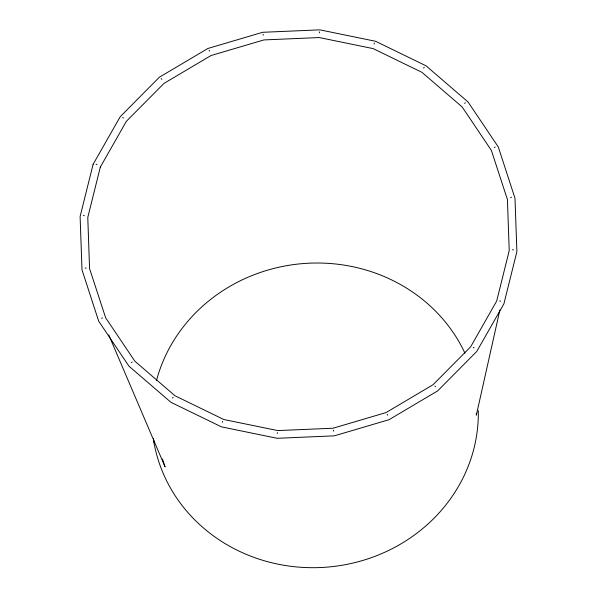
<?xml version="1.0" encoding="UTF-8"?>
<svg xmlns="http://www.w3.org/2000/svg" width="597" height="597" viewBox="0 0 597 597"><rect width="100%" height="100%" fill="white"/><g stroke="black" fill="none" stroke-linecap="round" stroke-linejoin="round"><path stroke-width="0.9" d="M277.284 433.556L277.381 432.616M319.373 32.79L319.47 31.85M499.876 310.037L476.346 415.154L476.279 413.303M222.338 422.28L222.688 421.392M374.065 44.006L374.416 43.126M172.57 398.087L173.16 397.311M423.594 68.088L424.183 67.312M131.377 362.625L132.161 362.021M464.593 103.385L465.376 102.781M101.572 318.305L102.49 317.91M494.264 147.496L495.182 147.093M85.17 268.157L86.169 267.993M510.584 197.413L511.584 197.249M83.304 215.592L84.311 215.666M512.442 249.733L513.45 249.815M96.095 164.19L97.035 164.511M499.719 300.895L500.659 301.216M122.669 117.46L123.489 117.997M473.264 347.409L474.085 347.947M161.212 78.58L161.854 79.297M434.9 386.102L435.541 386.826M209.107 50.208L209.525 51.058M387.229 414.348L387.647 415.199M108.751 334.902L165.07 466.914L162.474 458.981M263.09 34.268L263.255 35.193M333.499 430.206L333.663 431.138M153.548 438.646L153.869 442.153M478.294 410.691A163.414 152.25 -5.2 0 1 328.85 566.971A163.414 152.25 -5.2 0 1 153.556 440.34M156.511 380.446A163.414 152.25 -5.2 0 1 301.642 263.695A163.414 152.25 -5.2 0 1 464.936 353.163M93.095 164.332L80.11 216.524L82.005 269.896L98.692 321.179L128.959 366.17L170.966 402.326L221.435 426.855L277.157 438.288L334.335 435.84L389.08 419.676L437.646 390.901L476.742 351.476L503.905 303.821L516.89 251.628L514.995 198.256L498.316 146.974L468.048 101.975L426.042 65.819L375.573 41.283L319.85 29.85L262.665 32.298L207.92 48.461L159.347 77.237L120.251 116.669L93.095 164.332M100.311 167.115L87.781 217.48L89.572 268.628L105.647 317.768L134.855 361.192L175.025 395.796L223.853 419.527L277.754 430.586L333.074 428.221L386.035 412.579L433.019 384.744L470.652 346.805L496.697 301.015L509.226 250.65L507.42 199.502L491.353 150.362L462.145 106.938L421.967 72.341L373.147 48.611L319.246 37.551L263.926 39.924L210.972 55.558L163.988 83.393L126.348 121.325L100.311 167.115"/></g></svg>
